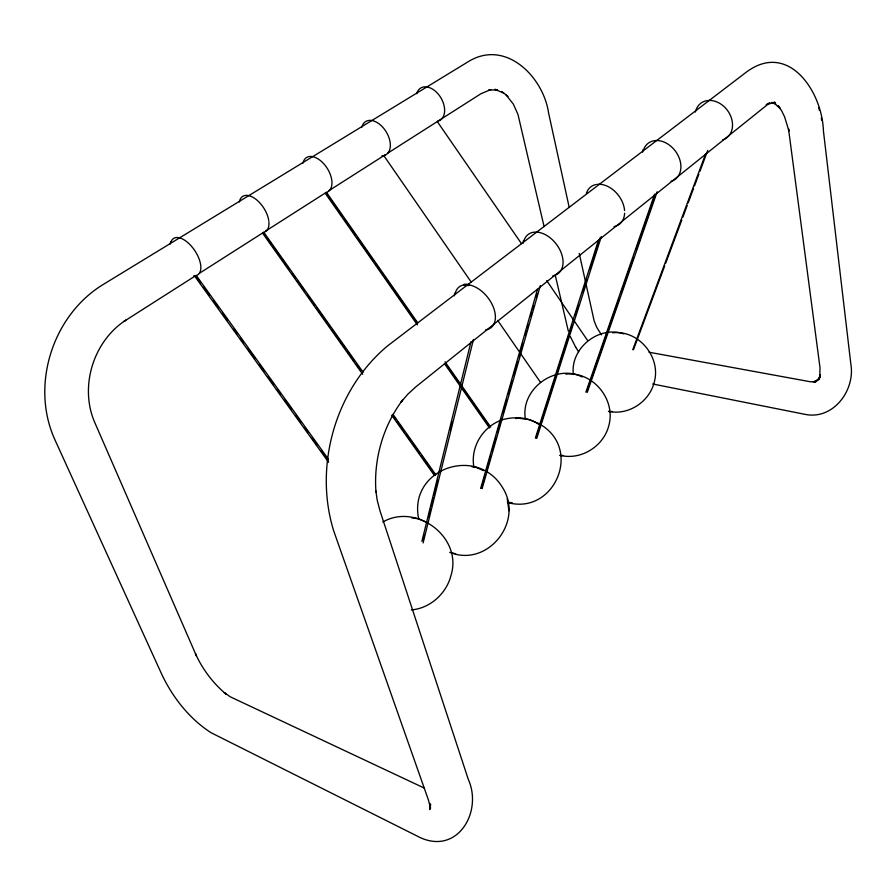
<?xml version="1.0" encoding="UTF-8"?>
<svg xmlns="http://www.w3.org/2000/svg" width="896" height="896" viewBox="0 0 896 896"><rect width="100%" height="100%" fill="white"/><g stroke="black" fill="none" stroke-linecap="round" stroke-linejoin="round"><path stroke-width="1.34" d="M454.395 295.837L454.619 293.261M418.746 519.165C407.893 468.899 477.064 444.506 502.768 487.917C524.171 522.088 487.312 567.784 449.714 552.328M522.973 243.466L523.298 240.923M170.218 244.003L170.643 241.573M642.578 152.118L643.048 149.654M421.904 541.318L470.982 341.79M423.002 540.098L424.346 534.666M428.691 517.026L430.707 508.883M431.368 506.162L433.384 498.019M434.056 495.309L437.73 480.379M450.117 430.17L452.133 422.027M423.102 542.942L473.446 339.416M480.682 488.32L537.477 289.341M481.41 488.443L485.262 475.003M486.024 472.315L490.638 456.187M492.184 450.811L496.026 437.371M497.571 431.995L501.413 418.544M502.947 413.168L506.8 399.728M508.334 394.352L512.176 380.912M513.722 375.536L517.563 362.096M519.098 356.72L522.95 343.269M525.258 335.205L526.411 331.173M527.173 328.485L528.326 324.453M530.634 316.389L531.787 312.357M532.56 309.669L533.714 305.637M536.021 297.573L537.174 293.541M482.149 488.578L540.344 285.634M535.394 438.01L598.438 240.251M536.099 438.133L572.13 325.338M575.523 314.72L578.48 305.435M582.725 292.163L586.533 280.213M589.926 269.606L600.096 237.754M536.805 438.256L601.339 236.578M585.872 392.224L654.685 194.107M587.003 391.026L619.17 298.581M621.006 293.306L633.416 257.645M636.171 249.726L654.55 196.907M587.216 392.47L657.16 191.778M632.789 349.642L705.555 154.101M633.438 349.765L664.72 265.843M665.694 263.211L681.822 219.946M682.797 217.314L687.198 205.52M688.173 202.899L693.549 188.474M694.523 185.842L698.925 174.048M699.899 171.427L707.717 150.438M430.696 804.261L429.834 809.592L429.733 803.533L430.55 808.27L428.389 799.904L333.693 530.846C313.611 466.066 335.294 389.368 387.621 345.867L466.402 285.746M362.678 374.293L262.606 233.184L263.715 232.4M417.402 324.934L325.237 193.222L325.707 192.864L326.491 192.371L417.816 322.93M328.619 462.314L194.88 276.394L196.134 275.509M263.85 232.366L363.138 372.243M468.619 284.054L746.021 72.374C788.278 40.421 822.259 91.661 823.413 130.838L850.83 363.922C855.411 389.794 833.907 419.462 806.064 414.557L652.635 383.97M438.144 121.195L437.382 121.699L521.483 243.667M383.958 155.702L383.32 156.173L384.373 155.434M194.914 276.382L195.81 275.811M199.394 273.314L262.998 232.736M265.362 231.235L325.438 192.92M328.966 190.658L385.515 154.594M387.867 153.093L480.939 93.733L490.818 89.589L488.958 89.891M382.816 522.021C416.158 502.634 462.862 537.197 451.024 575.31C446.555 593.466 430.091 608.451 411.275 609.907M500.259 420.56C482.104 427.661 470.299 447.91 473.917 467.197M501.346 420.011C513.733 416.416 527.722 416.662 538.619 424.301M612.606 332.786C638.814 329.717 661.539 357.414 654.136 382.648C649.186 401.811 628.477 415.554 608.955 411.398M565.824 374.136C592.939 371.09 616.325 399.773 608.742 425.858C603.434 446.566 580.664 460.656 559.832 455.258M515.581 418.544L518.336 418.186L529.413 419.653L539.773 423.954M489.238 89.925L497.571 90.048L494.838 89.331L503.899 93.206M464.05 284.222L468.989 284.278M464.117 285.443L468.854 285.488M512.266 502.79L507.371 502.186M560.235 455.414L562.968 455.493M608.44 411.398L612.338 411.566M411.712 517.877L418.342 518.717L426.16 522.133M507.853 502.611C554.12 515.178 582.557 449.736 540.758 424.715M472.08 466.805L475.899 467.298L483.414 470.602M648.973 352.218L810.902 381.853L815.909 381.405L813.378 382.077L819.65 378.795L815.416 382.021L820.21 376.88L818.541 379.467L820.378 374.618L819.728 377.451L820.03 367.92L788.514 128.845L788.939 131.029L784.594 116.816L781.659 110.858L778.266 105.806L780.282 108.662L773.696 102.693M451.73 552.866L455.638 553.717M772.934 102.715L775.376 103.286L771.154 102.771L774.984 102.267L766.181 104.698L769.608 102.906L415.867 386.837L408.016 394.005L401.083 402.002L402.651 399.986C382.995 426.082 373.475 459.502 375.984 492.038M623.784 333.906C598.83 325.136 570.035 348.275 573.339 374.506M771.714 102.435L775.802 104.07L773.741 102.682M582.254 376.958C555.397 363.406 520.408 388.987 525.358 418.746M424.446 788.155L230.306 696.83L224.258 692.619L226.162 694.176C213.002 683.256 202.496 669.189 195.429 653.643L196.437 655.883L94.506 421.915C79.386 386.333 93.408 341.208 125.787 320.186L123.995 321.406L195.854 275.565A21.84 10.909 56.1 0 1 193.76 275.722M501.771 91.504L508.021 96.488M506.016 94.886L513.33 104.093L517.989 114.486L544.096 226.61M601.496 334.891L596.646 327.186L594.149 320.925L579.23 253.355M195.563 275.923L200.458 282.722M203.717 287.258L209.429 295.198M213.506 300.866L218.4 307.664M222.477 313.331L227.36 320.13M233.89 329.202L237.149 333.738M240.408 338.274L243.667 342.798M247.744 348.477L255.091 358.669M259.168 364.336L264.051 371.146M268.128 376.813L273.84 384.742M277.099 389.278L280.358 393.814M284.435 399.482L291.771 409.685M295.848 415.352L300.742 422.15M304.819 427.818L308.078 432.354M312.155 438.021L317.05 444.83M321.126 450.498L328.462 460.69M196.258 275.453L328.317 459.077M392.986 414.344L435.736 474.656M263.267 232.736L264.88 235.01M266.493 237.283L271.331 244.115M272.944 246.389L280.213 256.637M281.826 258.91L289.083 269.147M292.309 273.706L295.534 278.253M297.147 280.526L299.578 283.942M301.19 286.216L304.416 290.774M307.642 295.322L314.899 305.558M316.512 307.843L330.232 327.186M331.845 329.459L339.102 339.696M340.715 341.981L345.565 348.802M347.178 351.075L354.435 361.323M356.048 363.597L360.886 370.429M393.165 415.946L395.584 419.35M397.197 421.635L404.454 431.872M406.067 434.146L410.917 440.978M412.53 443.251L419.787 453.488M421.4 455.773L435.12 475.115M391.731 415.262L434.493 475.574M445.054 361.861L490.717 427.134M325.864 192.797L342.698 216.854M344.299 219.139L349.104 226.016M350.706 228.301L355.51 235.178M357.112 237.462L373.946 261.52M375.547 263.805L380.352 270.682M381.954 272.966L416.405 322.213M445.256 363.44L460.477 385.202M462.885 388.64L489.328 426.429M444.651 363.877L489.53 428.019M383.925 155.77L471.397 282.363M497.638 320.342L519.109 351.411M520.699 353.707L540.59 382.48M546.706 280.605L587.698 340.626M570.27 336.459L575.68 347.189M575.49 346.886L578.67 351.814M568.31 331.072L555.352 275.61M818.776 107.778L819.392 110.354M821.274 118.216L821.789 120.378M569.106 206.954L548.554 112.806C543.29 76.731 505.478 38.662 468.35 61.634L102.704 284.782C52.371 315.795 30.363 385.493 54.802 439.522L162.232 675.349C173.264 698.141 189.65 718.939 211.098 732.738L420.392 837.682C457.979 854.717 482.787 811.462 468.317 779.442L380.005 510.888L377.238 500.349L375.883 490.997M508.928 510.754L507.237 498.613M695.386 112.056A21.605 17.069 53.7 0 1 725.099 107.598A21.605 17.069 53.7 0 1 722.512 139.989M624.624 213.237A23.531 16.789 52.7 0 1 614.018 226.621M586.376 193.379A23.531 16.789 52.7 0 1 595.784 184.576M596.926 184.374A23.531 16.789 52.7 0 1 624.579 210.549M523.846 241.058A24.64 16.498 52.4 0 1 555.341 242.894A24.64 16.498 52.4 0 1 552.798 275.834M468.922 284.883A25.85 16.061 52 0 1 493.584 307.787A25.85 16.061 52 0 1 485.587 329.862M455.202 293.395A25.85 16.061 52 0 1 464.083 284.838M643.563 149.789A22.523 16.968 53.2 0 1 673.938 149.307A22.523 16.968 53.2 0 1 671.115 181.328M416.674 93.71A18.76 12.264 59.2 0 1 438.861 94.853A18.76 12.264 59.2 0 1 438.122 121.061M302.926 163.173A20.182 11.76 57.6 0 1 325.158 165.402A20.182 11.76 57.6 0 1 326.11 192.506M239.366 201.981A20.978 11.379 56.9 0 1 254.061 197.971A20.978 11.379 56.9 0 1 268.789 220.763M268.912 221.883A20.978 11.379 56.9 0 1 263.536 232.411M171.147 241.662A21.84 10.909 56.1 0 1 193.211 248.394A21.84 10.909 56.1 0 1 196.795 275.296M384.149 155.478A19.443 12.051 58.4 0 1 381.976 155.803M361.861 127.176A19.443 12.051 58.4 0 1 383.589 128.184A19.443 12.051 58.4 0 1 385.146 155.131"/></g></svg>
